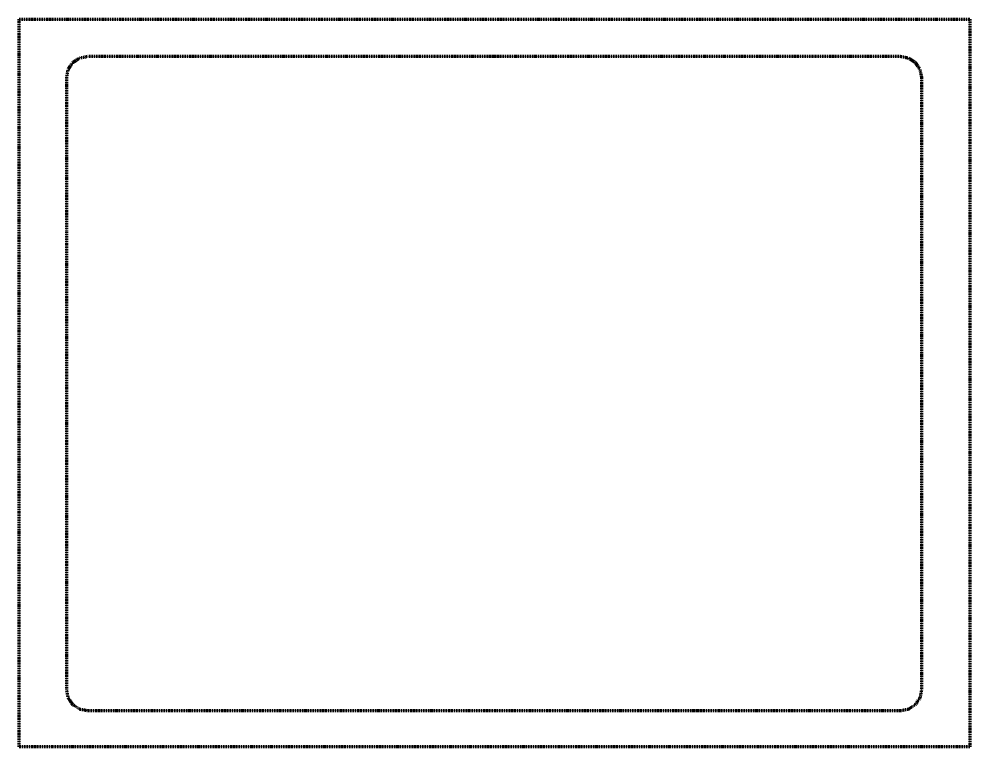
# Model space of a CAD drawing. Header units: millimetres. Extents: x -198 to 408, y -83 to 381.
import ezdxf

# ---------------------------------------------------------------- set-up
doc = ezdxf.new("R2010")
doc.units = ezdxf.units.MM
doc.header["$MEASUREMENT"] = 0
doc.linetypes.add('AI-Linetype-0', pattern=[0.5, 0.25, -0.05, 0.05, -0.05, 0.05, -0.05])
doc.linetypes.add('AI-Linetype-1', pattern=[0.5, 0.25, -0.05, 0.05, -0.05, 0.05, -0.05])
doc.layers.get('0').update_dxf_attribs({"lineweight": 0})
doc.layers.add('Safety', color=7, linetype='Continuous', lineweight=0)

msp = doc.modelspace()

# ---------------------------------------------------------------- linework, layer by layer
at = {"color": 1, "linetype": 'AI-Linetype-0', "lineweight": 106, "true_color": 0xff0000}
msp.add_lwpolyline([(377.23, 343.57), (377.23, 246.03), (377.23, 148.5), (377.23, 50.97), (377.23, -46.57), (376.18, -51.8), (373.29, -56.07), (369, -58.95), (363.76, -60.01), (234.38, -60.01), (105, -60.01), (-24.38, -60.01), (-153.76, -60.01), (-159, -58.95), (-163.29, -56.07), (-166.18, -51.8), (-167.23, -46.57), (-167.23, 50.97), (-167.23, 148.5), (-167.23, 246.03), (-167.23, 343.57), (-166.18, 348.8), (-163.29, 353.07), (-159, 355.95), (-153.76, 357.01), (-24.38, 357.01), (105, 357.01), (234.38, 357.01), (363.76, 357.01), (369, 355.95), (373.29, 353.07), (376.18, 348.8)], close=True, dxfattribs=at)
at = {"layer": 'Safety', "color": 1, "linetype": 'AI-Linetype-1', "lineweight": 106, "true_color": 0xff0000}
msp.add_lwpolyline([(408.1, -82.97), (-197.59, -82.97), (-197.59, 380.75), (408.1, 380.75)], close=True, dxfattribs=at)

doc.saveas('drawing.dxf')
